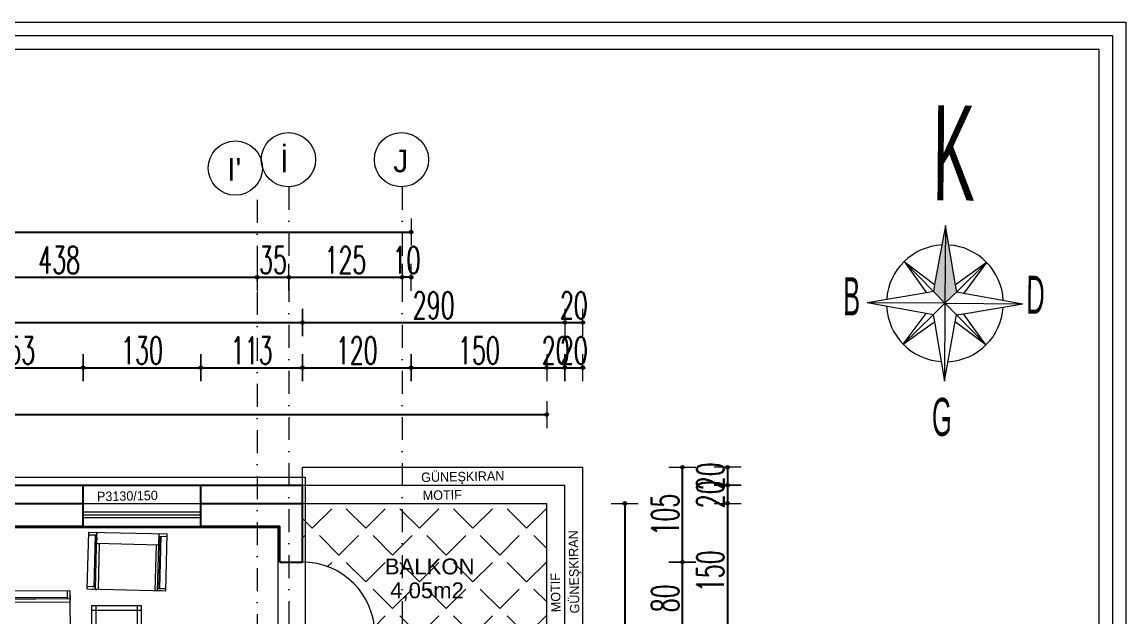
# Model space of a CAD drawing. Header units: millimetres. Extents: x -16104 to 67872, y -88009 to 12107.
# Drawn here: x 12612 to 13833, y 11449 to 12107 of the extents above; entities that cross this region are included whole.
import ezdxf

# ---------------------------------------------------------------- set-up
doc = ezdxf.new("R2010")
doc.units = ezdxf.units.MM
doc.linetypes.add('ACAD_ISO07W100', pattern=[3, 0, -3])
doc.linetypes.add('DASHDOTX2', pattern=[50.8, 25.4, -12.7, 0, -12.7])
doc.layers.get('0').update_dxf_attribs({"color": 241})
for name, color, linetype, lineweight in [('AKS', 1, 'ACAD_ISO07W100', 5), ('akslar', 144, 'Continuous', 20), ('bacas', 11, 'Continuous', 5), ('balkon', 6, 'Continuous', 5), ('c05', 32, 'Continuous', 13), ('duvar', 123, 'Continuous', 25), ('emsal&kolon', 1, 'Continuous', 5), ('kapı', 3, 'Continuous', 5), ('MEKAN ADI', 31, 'Continuous', 5), ('OLCU', 54, 'Continuous', 13), ('PAFTA ADI', 41, 'Continuous', 5), ('pencere', 5, 'Continuous', 5), ('POZ', 36, 'Continuous', 18), ('SıVA', 40, 'Continuous', 9), ('tefriş', 30, 'Continuous', 5), ('ÇİZGİ', 253, 'Continuous', 18), ('ÖLÇÜ', 252, 'Continuous', 20)]:
    doc.layers.add(name, color=color, linetype=linetype, lineweight=lineweight)
doc.styles.add('DIM', font='Txttw.shx', dxfattribs={"width": 0.6})
doc.styles.add('M2', font='stylu.ttf', dxfattribs={"height": 10})
doc.styles.add('MEKAN ADI', font='stylu.ttf', dxfattribs={"width": 0.5, "height": 25})
doc.dimstyles.new('50', dxfattribs={"dimscale": 0, "dimtxt": 30, "dimasz": 1, "dimexe": 0, "dimexo": 2, "dimgap": 4, "dimtad": 1, "dimdec": 0, "dimzin": 0, "dimdsep": 46, "dimtxsty": 'DIM', "dimblk1": 'DOT', "dimblk2": 'DOT', "dimsah": 1, "dimcen": 1.5, "dimdle": 3, "dimse1": 1, "dimse2": 1, "dimclrd": 256, "dimclre": 9, "dimclrt": 256, "dimadec": 0, "dimazin": 0, "dimtfac": 0.24, "dimtdec": 0, "dimtix": 1, "dimtmove": 2, "dimatfit": 3, "dimldrblk": 'DOT', "dimfxl": 0, "dimtolj": 1, "dimtzin": 15, "dimarcsym": 0})

# ---------------------------------------------------------------- blocks, each defined once
blk = doc.blocks.new('DOT')
for p, q in [((0, 15), (0, -15)), ((-2, 0), (0, 0)), ((2, 0), (0, 0))]:
    blk.add_line(p, q)
blk.add_circle((0, 0), 2)
blk = doc.blocks.new('*D668')
at = {"layer": 'Defpoints', "color": 0, "transparency": 16777216}
for p in [(12809.7, 11725), (12679.7, 11675), (12809.7, 11675)]:
    blk.add_point(p, dxfattribs=at)
at = {"layer": 'OLCU', "lineweight": -2, "transparency": 16777216}
blk.add_line((12680.7, 11725), (12808.7, 11725), dxfattribs=at)
at = {"layer": 'OLCU', "lineweight": -2, "transparency": 16777216, "rotation": 180}
blk.add_blockref('DOT', (12679.7, 11725), dxfattribs=at)
at = {"layer": 'OLCU', "lineweight": -2, "transparency": 16777216}
blk.add_blockref('DOT', (12809.7, 11725), dxfattribs=at)
at = {"layer": 'OLCU', "transparency": 16777216, "insert": (12744.7, 11744), "char_height": 30, "attachment_point": 5, "style": 'DIM'}
blk.add_mtext('\\A1;130', dxfattribs=at)
blk = doc.blocks.new('*D669')
at = {"layer": 'Defpoints', "color": 0, "transparency": 16777216}
for p in [(12922.2, 11725), (12809.7, 11675), (12922.2, 11675)]:
    blk.add_point(p, dxfattribs=at)
at = {"layer": 'OLCU', "lineweight": -2, "transparency": 16777216}
blk.add_line((12810.7, 11725), (12921.2, 11725), dxfattribs=at)
at = {"layer": 'OLCU', "lineweight": -2, "transparency": 16777216, "rotation": 180}
blk.add_blockref('DOT', (12809.7, 11725), dxfattribs=at)
at = {"layer": 'OLCU', "lineweight": -2, "transparency": 16777216}
blk.add_blockref('DOT', (12922.2, 11725), dxfattribs=at)
at = {"layer": 'OLCU', "transparency": 16777216, "insert": (12865.9, 11744), "char_height": 30, "attachment_point": 5, "style": 'DIM'}
blk.add_mtext('\\A1;113', dxfattribs=at)
blk = doc.blocks.new('*D670')
at = {"layer": 'Defpoints', "color": 0, "transparency": 16777216}
for p in [(11112.2, 11775), (12922.2, 11775), (12922.2, 11740)]:
    blk.add_point(p, dxfattribs=at)
at = {"layer": 'OLCU', "lineweight": -2, "transparency": 16777216}
blk.add_line((11113.2, 11775), (12921.2, 11775), dxfattribs=at)
at = {"layer": 'OLCU', "lineweight": -2, "transparency": 16777216, "rotation": 180}
blk.add_blockref('DOT', (11112.2, 11775), dxfattribs=at)
at = {"layer": 'OLCU', "lineweight": -2, "transparency": 16777216}
blk.add_blockref('DOT', (12922.2, 11775), dxfattribs=at)
at = {"layer": 'OLCU', "transparency": 16777216, "insert": (12017.2, 11794), "char_height": 30, "attachment_point": 5, "style": 'DIM'}
blk.add_mtext('\\A1;1810', dxfattribs=at)
blk = doc.blocks.new('*D677')
at = {"layer": 'Defpoints', "color": 0, "transparency": 16777216}
for p in [(12434.2, 11825), (12872, 11825), (12872, 11825)]:
    blk.add_point(p, dxfattribs=at)
at = {"layer": 'OLCU', "lineweight": -2, "transparency": 16777216}
blk.add_line((12435.2, 11825), (12871, 11825), dxfattribs=at)
at = {"layer": 'OLCU', "lineweight": -2, "transparency": 16777216, "rotation": 180}
blk.add_blockref('DOT', (12434.2, 11825), dxfattribs=at)
at = {"layer": 'OLCU', "lineweight": -2, "transparency": 16777216}
blk.add_blockref('DOT', (12872, 11825), dxfattribs=at)
at = {"layer": 'OLCU', "transparency": 16777216, "insert": (12653.1, 11844), "char_height": 30, "attachment_point": 5, "style": 'DIM'}
blk.add_mtext('\\A1;438', dxfattribs=at)
blk = doc.blocks.new('*D678')
at = {"layer": 'Defpoints', "color": 0, "transparency": 16777216}
for p in [(12907.2, 11825), (13032.2, 11825), (13032.2, 11825)]:
    blk.add_point(p, dxfattribs=at)
at = {"layer": 'OLCU', "lineweight": -2, "transparency": 16777216}
blk.add_line((12908.2, 11825), (13031.2, 11825), dxfattribs=at)
at = {"layer": 'OLCU', "lineweight": -2, "transparency": 16777216, "rotation": 180}
blk.add_blockref('DOT', (12907.2, 11825), dxfattribs=at)
at = {"layer": 'OLCU', "lineweight": -2, "transparency": 16777216}
blk.add_blockref('DOT', (13032.2, 11825), dxfattribs=at)
at = {"layer": 'OLCU', "transparency": 16777216, "insert": (12969.7, 11844), "char_height": 30, "attachment_point": 5, "style": 'DIM'}
blk.add_mtext('\\A1;125', dxfattribs=at)
blk = doc.blocks.new('*D679')
at = {"layer": 'Defpoints', "color": 0, "transparency": 16777216}
for p in [(13032.2, 11825), (13042.2, 11790), (13032.2, 10742.8)]:
    blk.add_point(p, dxfattribs=at)
at = {"layer": 'OLCU', "lineweight": -2, "transparency": 16777216}
for p, q in [((13031.2, 11825), (13030.2, 11825)), ((13042.2, 11825), (13032.2, 11825)), ((13043.2, 11825), (13044.2, 11825))]:
    blk.add_line(p, q, dxfattribs=at)
blk.add_blockref('DOT', (13032.2, 11825), dxfattribs=at)
at = {"layer": 'OLCU', "lineweight": -2, "transparency": 16777216, "rotation": 180}
blk.add_blockref('DOT', (13042.2, 11825), dxfattribs=at)
at = {"layer": 'OLCU', "transparency": 16777216, "insert": (13037.2, 11844), "char_height": 30, "attachment_point": 5, "style": 'DIM'}
blk.add_mtext('\\A1;10', dxfattribs=at)
blk = doc.blocks.new('*D680')
at = {"layer": 'Defpoints', "color": 0, "transparency": 16777216}
for p in [(13042.2, 11875), (10992.2, 11840), (13042.2, 11840)]:
    blk.add_point(p, dxfattribs=at)
at = {"layer": 'OLCU', "lineweight": -2, "transparency": 16777216}
blk.add_line((10993.2, 11875), (13041.2, 11875), dxfattribs=at)
at = {"layer": 'OLCU', "lineweight": -2, "transparency": 16777216, "rotation": 180}
blk.add_blockref('DOT', (10992.2, 11875), dxfattribs=at)
at = {"layer": 'OLCU', "lineweight": -2, "transparency": 16777216}
blk.add_blockref('DOT', (13042.2, 11875), dxfattribs=at)
at = {"layer": 'OLCU', "transparency": 16777216, "insert": (12017.2, 11894), "char_height": 30, "attachment_point": 5, "style": 'DIM'}
blk.add_mtext('\\A1;2050', dxfattribs=at)
blk = doc.blocks.new('*D706')
at = {"layer": 'Defpoints', "color": 0, "transparency": 16777216}
for p in [(13292.2, 11510), (13342.2, 11510), (13292.2, 11430)]:
    blk.add_point(p, dxfattribs=at)
at = {"layer": 'OLCU', "lineweight": -2, "transparency": 16777216}
blk.add_line((13342.2, 11431), (13342.2, 11509), dxfattribs=at)
for p, rotation in [((13342.2, 11510), 90), ((13342.2, 11430), 270)]:
    blk.add_blockref('DOT', p, dxfattribs=dict(at, rotation=rotation))
at = {"layer": 'OLCU', "transparency": 16777216, "insert": (13323.2, 11470), "char_height": 30, "attachment_point": 5, "rotation": 90, "style": 'DIM'}
blk.add_mtext('\\A1;80', dxfattribs=at)
blk = doc.blocks.new('*D707')
at = {"layer": 'Defpoints', "color": 0, "transparency": 16777216}
for p in [(13292.2, 11615), (13342.2, 11615), (13292.2, 11510)]:
    blk.add_point(p, dxfattribs=at)
at = {"layer": 'OLCU', "lineweight": -2, "transparency": 16777216}
blk.add_line((13342.2, 11511), (13342.2, 11614), dxfattribs=at)
for p, rotation in [((13342.2, 11615), 90), ((13342.2, 11510), 270)]:
    blk.add_blockref('DOT', p, dxfattribs=dict(at, rotation=rotation))
at = {"layer": 'OLCU', "transparency": 16777216, "insert": (13323.2, 11562.5), "char_height": 30, "attachment_point": 5, "rotation": 90, "style": 'DIM'}
blk.add_mtext('\\A1;105', dxfattribs=at)
blk = doc.blocks.new('*D708')
at = {"layer": 'Defpoints', "color": 0, "transparency": 16777216}
for p in [(13292.2, 11615), (13292.2, 11595), (13392.2, 11595)]:
    blk.add_point(p, dxfattribs=at)
at = {"layer": 'OLCU', "lineweight": -2, "transparency": 16777216}
for p, q in [((13392.2, 11616), (13392.2, 11617)), ((13392.2, 11615), (13392.2, 11595)), ((13392.2, 11594), (13392.2, 11593))]:
    blk.add_line(p, q, dxfattribs=at)
for p, rotation in [((13392.2, 11615), 270), ((13392.2, 11595), 90)]:
    blk.add_blockref('DOT', p, dxfattribs=dict(at, rotation=rotation))
at = {"layer": 'OLCU', "transparency": 16777216, "insert": (13373.2, 11605), "char_height": 30, "attachment_point": 5, "rotation": 90, "style": 'DIM'}
blk.add_mtext('\\A1;20', dxfattribs=at)
blk = doc.blocks.new('*D709')
at = {"layer": 'Defpoints', "color": 0, "transparency": 16777216}
for p in [(13293.5, 11575), (13292.2, 11425), (13392.2, 11425)]:
    blk.add_point(p, dxfattribs=at)
at = {"layer": 'OLCU', "lineweight": -2, "transparency": 16777216}
blk.add_line((13392.2, 11574), (13392.2, 11426), dxfattribs=at)
for p, rotation in [((13392.2, 11575), 90), ((13392.2, 11425), 270)]:
    blk.add_blockref('DOT', p, dxfattribs=dict(at, rotation=rotation))
at = {"layer": 'OLCU', "transparency": 16777216, "insert": (13373.2, 11500), "char_height": 30, "attachment_point": 5, "rotation": 90, "style": 'DIM'}
blk.add_mtext('\\A1;150', dxfattribs=at)
blk = doc.blocks.new('*D732')
at = {"layer": 'Defpoints', "color": 0, "transparency": 16777216}
for p in [(12922.2, 11775), (13212.2, 11775), (13212.2, 11775)]:
    blk.add_point(p, dxfattribs=at)
at = {"layer": 'OLCU', "lineweight": -2, "transparency": 16777216}
blk.add_line((12923.2, 11775), (13211.2, 11775), dxfattribs=at)
at = {"layer": 'OLCU', "lineweight": -2, "transparency": 16777216, "rotation": 180}
blk.add_blockref('DOT', (12922.2, 11775), dxfattribs=at)
at = {"layer": 'OLCU', "lineweight": -2, "transparency": 16777216}
blk.add_blockref('DOT', (13212.2, 11775), dxfattribs=at)
at = {"layer": 'OLCU', "transparency": 16777216, "insert": (13067.2, 11794), "char_height": 30, "attachment_point": 5, "style": 'DIM'}
blk.add_mtext('\\A1;290', dxfattribs=at)
blk = doc.blocks.new('*D733')
at = {"layer": 'Defpoints', "color": 0, "transparency": 16777216}
for p in [(13212.2, 11775), (13232.2, 11775), (13232.2, 11775)]:
    blk.add_point(p, dxfattribs=at)
at = {"layer": 'OLCU', "lineweight": -2, "transparency": 16777216}
for p, q in [((13211.2, 11775), (13210.2, 11775)), ((13212.2, 11775), (13232.2, 11775)), ((13233.2, 11775), (13234.2, 11775))]:
    blk.add_line(p, q, dxfattribs=at)
blk.add_blockref('DOT', (13212.2, 11775), dxfattribs=at)
at = {"layer": 'OLCU', "lineweight": -2, "transparency": 16777216, "rotation": 180}
blk.add_blockref('DOT', (13232.2, 11775), dxfattribs=at)
at = {"layer": 'OLCU', "transparency": 16777216, "insert": (13222.2, 11794), "char_height": 30, "attachment_point": 5, "style": 'DIM'}
blk.add_mtext('\\A1;20', dxfattribs=at)
blk = doc.blocks.new('*D734')
at = {"layer": 'Defpoints', "color": 0, "transparency": 16777216}
for p in [(12922.2, 11725), (13042.2, 11725), (13042.2, 11725)]:
    blk.add_point(p, dxfattribs=at)
at = {"layer": 'OLCU', "lineweight": -2, "transparency": 16777216}
blk.add_line((12923.2, 11725), (13041.2, 11725), dxfattribs=at)
at = {"layer": 'OLCU', "lineweight": -2, "transparency": 16777216, "rotation": 180}
blk.add_blockref('DOT', (12922.2, 11725), dxfattribs=at)
at = {"layer": 'OLCU', "lineweight": -2, "transparency": 16777216}
blk.add_blockref('DOT', (13042.2, 11725), dxfattribs=at)
at = {"layer": 'OLCU', "transparency": 16777216, "insert": (12982.2, 11744), "char_height": 30, "attachment_point": 5, "style": 'DIM'}
blk.add_mtext('\\A1;120', dxfattribs=at)
blk = doc.blocks.new('*D736')
at = {"layer": 'Defpoints', "color": 0, "transparency": 16777216}
for p in [(12527.2, 11725), (12679.7, 11725), (12679.7, 11725)]:
    blk.add_point(p, dxfattribs=at)
at = {"layer": 'OLCU', "lineweight": -2, "transparency": 16777216}
blk.add_line((12528.2, 11725), (12678.7, 11725), dxfattribs=at)
at = {"layer": 'OLCU', "lineweight": -2, "transparency": 16777216, "rotation": 180}
blk.add_blockref('DOT', (12527.2, 11725), dxfattribs=at)
at = {"layer": 'OLCU', "lineweight": -2, "transparency": 16777216}
blk.add_blockref('DOT', (12679.7, 11725), dxfattribs=at)
at = {"layer": 'OLCU', "transparency": 16777216, "insert": (12603.4, 11744), "char_height": 30, "attachment_point": 5, "style": 'DIM'}
blk.add_mtext('\\A1;153', dxfattribs=at)
blk = doc.blocks.new('NEWBLOCK4')
at = {"layer": 'bacas'}
for p, q in [((-0.851, 0.589), (-0.851, 2.087)), ((-0.093, 2.087), (-0.851, 2.087)), ((-0.821, 2.087), (-0.821, 1.997)), ((-0.121, 1.997), (-0.121, 2.087)), ((-0.093, 2.087), (-0.093, 0.589)), ((-0.093, 1.997), (-0.851, 1.997)), ((-0.841, 1.997), (-0.838, 1.997)), ((-0.833, 1.997), (-0.831, 1.997)), ((-0.821, 2.017), (-0.121, 2.017)), ((-0.121, 2.012), (-0.821, 2.012)), ((-0.796, 1.997), (-0.793, 1.997)), ((-0.788, 1.997), (-0.786, 1.997)), ((-0.781, 1.997), (-0.778, 1.997)), ((-0.773, 1.997), (-0.771, 1.997)), ((-0.768, 1.997), (-0.763, 1.997)), ((-0.761, 1.997), (-0.758, 1.997)), ((-0.756, 1.997), (-0.753, 1.997)), ((-0.751, 1.997), (-0.748, 1.997)), ((-0.746, 1.997), (-0.743, 1.997)), ((-0.741, 1.997), (-0.738, 1.997)), ((-0.736, 1.997), (-0.733, 1.997)), ((-0.731, 1.997), (-0.728, 1.997)), ((-0.726, 1.997), (-0.726, 0.679)), ((-0.726, 1.997), (-0.726, 1.994)), ((-0.726, 1.982), (-0.726, 1.967)), ((-0.726, 1.967), (-0.093, 1.967)), ((-0.121, 2.027), (-0.121, 2.034)), ((-0.121, 2.017), (-0.121, 2.002)), ((-0.121, 2.014), (-0.121, 2.012)), ((-0.093, 2.034), (-0.093, 2.014)), ((-0.093, 2.002), (-0.093, 1.982)), ((-0.093, 1.994), (-0.093, 1.997)), ((-0.851, 1.337), (-0.093, 1.337)), ((-0.093, 1.343), (-0.726, 1.343)), ((-0.093, 1.332), (-0.726, 1.332)), ((-0.093, 0.679), (-0.851, 0.679)), ((-0.841, 0.679), (-0.838, 0.679)), ((-0.833, 0.679), (-0.831, 0.679)), ((-0.821, 0.589), (-0.821, 0.679)), ((-0.121, 0.664), (-0.821, 0.664)), ((-0.821, 0.659), (-0.121, 0.659)), ((-0.796, 0.679), (-0.793, 0.679)), ((-0.788, 0.679), (-0.786, 0.679)), ((-0.781, 0.679), (-0.778, 0.679)), ((-0.773, 0.679), (-0.771, 0.679)), ((-0.768, 0.679), (-0.763, 0.679)), ((-0.761, 0.679), (-0.758, 0.679)), ((-0.756, 0.679), (-0.753, 0.679)), ((-0.751, 0.679), (-0.748, 0.679)), ((-0.746, 0.679), (-0.743, 0.679)), ((-0.741, 0.679), (-0.738, 0.679)), ((-0.736, 0.679), (-0.733, 0.679)), ((-0.731, 0.679), (-0.728, 0.679)), ((-0.726, 0.694), (-0.726, 0.709)), ((-0.726, 0.709), (-0.093, 0.709)), ((-0.726, 0.679), (-0.726, 0.682)), ((-0.121, 0.679), (-0.121, 0.589)), ((-0.121, 0.659), (-0.121, 0.674)), ((-0.121, 0.662), (-0.121, 0.664)), ((-0.121, 0.649), (-0.121, 0.642)), ((-0.093, 0.674), (-0.093, 0.694)), ((-0.093, 0.682), (-0.093, 0.679)), ((-0.093, 0.642), (-0.093, 0.662)), ((-0.093, 0.589), (-0.851, 0.589))]:
    blk.add_line(p, q, dxfattribs=at)
blk = doc.blocks.new('NEWBLOCK5')
at = {"layer": 'bacas'}
for p, q in [((1.47, -0.196), (0.373, -0.196)), ((0.373, -0.196), (0.373, -0.749)), ((0.423, -0.196), (0.423, -0.749)), ((1.42, -0.196), (1.42, -0.749)), ((1.47, -0.749), (1.47, -0.196)), ((0.373, -0.246), (1.47, -0.246)), ((1.47, -0.701), (0.373, -0.701)), ((0.373, -0.749), (1.47, -0.749))]:
    blk.add_line(p, q, dxfattribs=at)
blk = doc.blocks.new('tekli.')
at = {"layer": 'bacas'}
for p, q in [((43.4, 0), (-43.4, 0)), ((-43.4, 0), (-43.4, -63.2)), ((-38.2, 0), (-36.2, 0)), ((-34.9, 0), (-32.9, 0)), ((-34.2, 0), (-34.4, 0)), ((-34.4, 0), (-34.4, -63.2)), ((-31.4, -50.7), (-31.4, 0)), ((31.4, -50.7), (31.4, 0)), ((34.9, 0), (32.9, 0)), ((34.2, 0), (34.4, 0)), ((34.4, 0), (34.4, -63.2)), ((38.2, 0), (36.2, 0)), ((43.4, 0), (43.4, -63.2)), ((-34.4, -2.8), (-43.4, -2.8)), ((-37.4, -2.8), (-38.2, -2.8)), ((-36.4, -60.2), (-36.4, -2.8)), ((-36.4, -2.8), (-34.9, -2.8)), ((-36.2, -2.8), (-35.9, -2.8)), ((-35.9, -2.8), (-35.9, -60.2)), ((34.4, -2.8), (43.4, -2.8)), ((36.4, -2.8), (34.9, -2.8)), ((35.9, -2.8), (35.9, -60.2)), ((36.2, -2.8), (35.9, -2.8)), ((36.4, -60.2), (36.4, -2.8)), ((37.4, -2.8), (38.2, -2.8)), ((-43.4, -60.2), (-34.4, -60.2)), ((34.4, -50.7), (-34.4, -50.7)), ((-34.4, -50.7), (-34.2, -50.7)), ((-34.4, -51.2), (-34.4, -50.9)), ((-34.4, -51.7), (-34.4, -51.4)), ((-34.4, -52.2), (-34.4, -51.9)), ((-34.4, -52.7), (-34.4, -52.4)), ((-34.4, -53.2), (-34.4, -52.9)), ((-34.4, -53.7), (-34.4, -53.4)), ((-34.4, -54.2), (-34.4, -53.9)), ((-34.4, -54.9), (-34.4, -54.4)), ((-34.4, -55.4), (-34.4, -55.2)), ((-34.4, -56.2), (-34.4, -55.9)), ((-34.4, -56.9), (-34.4, -56.7)), ((-34.4, -57.7), (-34.4, -57.4)), ((-32.9, -50.7), (-31.4, -50.7)), ((32.9, -50.7), (31.4, -50.7)), ((34.4, -50.7), (34.2, -50.7)), ((34.4, -51.2), (34.4, -50.9)), ((34.4, -51.7), (34.4, -51.4)), ((34.4, -52.2), (34.4, -51.9)), ((34.4, -52.7), (34.4, -52.4)), ((34.4, -53.2), (34.4, -52.9)), ((34.4, -53.7), (34.4, -53.4)), ((34.4, -54.2), (34.4, -53.9)), ((34.4, -54.9), (34.4, -54.4)), ((34.4, -55.4), (34.4, -55.2)), ((34.4, -56.2), (34.4, -55.9)), ((34.4, -56.9), (34.4, -56.7)), ((34.4, -57.7), (34.4, -57.4)), ((43.4, -60.2), (34.4, -60.2)), ((-43.4, -63.2), (43.4, -63.2)), ((-34.4, -61.4), (-34.4, -61.2)), ((-34.4, -62.2), (-34.4, -61.9)), ((34.4, -61.4), (34.4, -61.2)), ((34.4, -62.2), (34.4, -61.9))]:
    blk.add_line(p, q, dxfattribs=at)
blk = doc.blocks.new('*D422')
at = {"layer": 'Defpoints', "color": 0, "transparency": 16777216}
for p in [(10842.2, 11673.2), (13192.2, 11673.2), (13192.2, 11673.2)]:
    blk.add_point(p, dxfattribs=at)
at = {"layer": 'OLCU', "lineweight": -2, "transparency": 16777216}
blk.add_line((10843.2, 11673.2), (13191.2, 11673.2), dxfattribs=at)
at = {"layer": 'OLCU', "lineweight": -2, "transparency": 16777216, "rotation": 180}
blk.add_blockref('DOT', (10842.2, 11673.2), dxfattribs=at)
at = {"layer": 'OLCU', "lineweight": -2, "transparency": 16777216}
blk.add_blockref('DOT', (13192.2, 11673.2), dxfattribs=at)
at = {"layer": 'OLCU', "transparency": 16777216, "insert": (12017.2, 11692.2), "char_height": 30, "attachment_point": 5, "style": 'DIM'}
blk.add_mtext('\\A1;2350', dxfattribs=at)
blk = doc.blocks.new('*D425')
at = {"layer": 'Defpoints', "color": 0, "transparency": 16777216}
for p in [(13278.5, 11575), (13278.5, 9465.5), (13278.5, 9465.5)]:
    blk.add_point(p, dxfattribs=at)
at = {"layer": 'OLCU', "lineweight": -2, "transparency": 16777216}
blk.add_line((13278.5, 11574), (13278.5, 9466.5), dxfattribs=at)
for p, rotation in [((13278.5, 11575), 90), ((13278.5, 9465.5), 270)]:
    blk.add_blockref('DOT', p, dxfattribs=dict(at, rotation=rotation))
at = {"layer": 'OLCU', "transparency": 16777216, "insert": (13259.5, 10520.3), "char_height": 30, "attachment_point": 5, "rotation": 90, "style": 'DIM'}
blk.add_mtext('\\A1;2110', dxfattribs=at)
blk = doc.blocks.new('*D429')
at = {"layer": 'Defpoints', "color": 0, "transparency": 16777216}
for p in [(13042.2, 11725), (13192.2, 11725), (13192.2, 11725)]:
    blk.add_point(p, dxfattribs=at)
at = {"layer": 'OLCU', "lineweight": -2, "transparency": 16777216}
blk.add_line((13043.2, 11725), (13191.2, 11725), dxfattribs=at)
at = {"layer": 'OLCU', "lineweight": -2, "transparency": 16777216, "rotation": 180}
blk.add_blockref('DOT', (13042.2, 11725), dxfattribs=at)
at = {"layer": 'OLCU', "lineweight": -2, "transparency": 16777216}
blk.add_blockref('DOT', (13192.2, 11725), dxfattribs=at)
at = {"layer": 'OLCU', "transparency": 16777216, "insert": (13117.2, 11744), "char_height": 30, "attachment_point": 5, "style": 'DIM'}
blk.add_mtext('\\A1;150', dxfattribs=at)
blk = doc.blocks.new('*D430')
at = {"layer": 'Defpoints', "color": 0, "transparency": 16777216}
for p in [(13192.2, 11725), (13212.2, 11725), (13212.2, 11725)]:
    blk.add_point(p, dxfattribs=at)
at = {"layer": 'OLCU', "lineweight": -2, "transparency": 16777216}
for p, q in [((13191.2, 11725), (13190.2, 11725)), ((13192.2, 11725), (13212.2, 11725)), ((13213.2, 11725), (13214.2, 11725))]:
    blk.add_line(p, q, dxfattribs=at)
blk.add_blockref('DOT', (13192.2, 11725), dxfattribs=at)
at = {"layer": 'OLCU', "lineweight": -2, "transparency": 16777216, "rotation": 180}
blk.add_blockref('DOT', (13212.2, 11725), dxfattribs=at)
at = {"layer": 'OLCU', "transparency": 16777216, "insert": (13202.2, 11744), "char_height": 30, "attachment_point": 5, "style": 'DIM'}
blk.add_mtext('\\A1;20', dxfattribs=at)
blk = doc.blocks.new('*D431')
at = {"layer": 'Defpoints', "color": 0, "transparency": 16777216}
for p in [(13212.2, 11725), (13232.2, 11725), (13232.2, 11725)]:
    blk.add_point(p, dxfattribs=at)
at = {"layer": 'OLCU', "lineweight": -2, "transparency": 16777216}
for p, q in [((13211.2, 11725), (13210.2, 11725)), ((13212.2, 11725), (13232.2, 11725)), ((13233.2, 11725), (13234.2, 11725))]:
    blk.add_line(p, q, dxfattribs=at)
blk.add_blockref('DOT', (13212.2, 11725), dxfattribs=at)
at = {"layer": 'OLCU', "lineweight": -2, "transparency": 16777216, "rotation": 180}
blk.add_blockref('DOT', (13232.2, 11725), dxfattribs=at)
at = {"layer": 'OLCU', "transparency": 16777216, "insert": (13222.2, 11744), "char_height": 30, "attachment_point": 5, "style": 'DIM'}
blk.add_mtext('\\A1;20', dxfattribs=at)
blk = doc.blocks.new('*D436')
at = {"layer": 'Defpoints', "color": 0, "transparency": 16777216}
for p in [(13292.2, 11595), (13292.2, 11575), (13392.2, 11575)]:
    blk.add_point(p, dxfattribs=at)
at = {"layer": 'OLCU', "lineweight": -2, "transparency": 16777216}
for p, q in [((13392.2, 11596), (13392.2, 11597)), ((13392.2, 11595), (13392.2, 11575)), ((13392.2, 11574), (13392.2, 11573))]:
    blk.add_line(p, q, dxfattribs=at)
for p, rotation in [((13392.2, 11595), 270), ((13392.2, 11575), 90)]:
    blk.add_blockref('DOT', p, dxfattribs=dict(at, rotation=rotation))
at = {"layer": 'OLCU', "transparency": 16777216, "insert": (13373.2, 11585), "char_height": 30, "attachment_point": 5, "rotation": 90, "style": 'DIM'}
blk.add_mtext('\\A1;20', dxfattribs=at)
blk = doc.blocks.new('*D3975')
at = {"layer": 'Defpoints', "color": 0, "transparency": 16777216}
for p in [(12872, 11825), (12907.2, 11825), (12907.2, 11825)]:
    blk.add_point(p, dxfattribs=at)
at = {"layer": 'OLCU', "lineweight": -2, "transparency": 16777216}
for p, q in [((12871, 11825), (12870, 11825)), ((12872, 11825), (12907.2, 11825)), ((12908.2, 11825), (12909.2, 11825))]:
    blk.add_line(p, q, dxfattribs=at)
blk.add_blockref('DOT', (12872, 11825), dxfattribs=at)
at = {"layer": 'OLCU', "lineweight": -2, "transparency": 16777216, "rotation": 180}
blk.add_blockref('DOT', (12907.2, 11825), dxfattribs=at)
at = {"layer": 'OLCU', "transparency": 16777216, "insert": (12889.6, 11844), "char_height": 30, "attachment_point": 5, "style": 'DIM'}
blk.add_mtext('\\A1;35', dxfattribs=at)

msp = doc.modelspace()

# ---------------------------------------------------------------- hatches: boundary and pattern name
at = {"layer": 'ÇİZGİ'}
h = msp.add_hatch(color=256, dxfattribs=at)
h.paths.add_polyline_path([(13632.6, 11796.2), (13645.6, 11809), (13644.3, 11816.8), (13633.3, 11882.3)])
h.paths.add_polyline_path([(13633.3, 11882.3), (13621.2, 11816.9), (13619.8, 11809.2), (13632.6, 11796.2)])
at = {"layer": 'ÖLÇÜ'}
h = msp.add_hatch(dxfattribs=at)
h.set_pattern_fill('ANGLE,_O', color=256, scale=6, angle=45)
h.set_pattern_definition([(45, (-3603.393, 17059.605), (-29.63485, 29.63485), [30.48, -11.43]), (135, (-3603.393, 17059.605), (-29.63485, -29.63485), [30.48, -11.43])])
h.paths.add_polyline_path([(13192.2, 11575), (13032.2, 11575), (13032.2, 11425), (13042.2, 11425), (13192.2, 11425)])
h.paths.add_polyline_path([(13032.2, 11575), (12922.2, 11575), (12922.2, 11510, -0.414214), (13002.2, 11430), (12922.2, 11430), (12922.2, 11425), (13032.2, 11425)])
h.paths.add_polyline_path([(13014.7, 11492.3), (13103.4, 11492.3), (13103.4, 11462.5), (13014.7, 11462.5)], flags=9)
h.paths.add_polyline_path([(13012.6, 11518.7), (13116.7, 11518.7), (13116.7, 11491.9), (13012.6, 11491.9)], flags=9)

# ---------------------------------------------------------------- linework, layer by layer
at = {"layer": 'AKS', "linetype": 'ByBlock'}
for centre in [(12847.9, 11945.7), (12906.6, 11955), (13031.6, 11955)]:
    msp.add_circle(centre, 30, dxfattribs=at)
at = {"layer": 'akslar', "linetype": 'DASHDOTX2'}
for p, q in [((12907.2, 11925), (12907.2, 9115.5)), ((13032.2, 11925), (13032.2, 9115.5)), ((12872.2, 11910.6), (12872.2, 9101.1))]:
    msp.add_line(p, q, dxfattribs=at)
at = {"layer": 'balkon'}
for p, q in [((12922.2, 11615), (13232.2, 11615)), ((12922.2, 11595), (12922.2, 11615)), ((13232.2, 11425), (13232.2, 11615)), ((12922.2, 11595), (13212.2, 11595)), ((13212.2, 11425), (13212.2, 11595)), ((12922.2, 11575), (13192.2, 11575)), ((13192.2, 11425), (13192.2, 11575))]:
    msp.add_line(p, q, dxfattribs=at)
at = {"layer": 'c05'}
for points in [[(13832.7, 8939.6), (13832.7, 8729.3), (10302.4, 8729.3), (10302.4, 12107.1), (13832.7, 12107.1), (13832.7, 10251)], [(13817.7, 8939.6), (13817.7, 8744.3), (10317.4, 8744.3), (10317.4, 12092.1), (13817.7, 12092.1), (13817.7, 10251)], [(13802.7, 8939.6), (13802.7, 8759.3), (10332.4, 8759.3), (10332.4, 12077.1), (13802.7, 12077.1), (13802.7, 10251)]]:
    msp.add_lwpolyline(points, dxfattribs=at)
at = {"layer": 'duvar'}
for p, q in [((11224.7, 11595), (12809.7, 11595)), ((12527.2, 11595), (12679.7, 11595)), ((12679.7, 11550), (12679.7, 11595)), ((12809.7, 11595), (12922.2, 11595)), ((12809.7, 11550), (12809.7, 11595)), ((12922.2, 11575), (12922.2, 11595)), ((12527.2, 11575), (12679.7, 11575)), ((12809.7, 11575), (12922.2, 11575)), ((12922.2, 11510), (12922.2, 11575)), ((12592.2, 11550), (12679.7, 11550)), ((12809.7, 11550), (12897.2, 11550)), ((12897.2, 11510), (12897.2, 11550)), ((12897.2, 11510), (12897.2, 11549)), ((12897.2, 11510), (12922.2, 11510))]:
    msp.add_line(p, q, dxfattribs=at)
at = {"layer": 'kapı'}
msp.add_arc((12922.2, 11430), 80, 0, 90, dxfattribs=at)
at = {"layer": 'pencere'}
for p, q in [((12679.7, 11575), (12809.7, 11575)), ((12679.7, 11575), (12809.7, 11575)), ((12679.7, 11565.5), (12809.7, 11565.5)), ((12679.7, 11562.5), (12809.7, 11562.5)), ((12679.7, 11559.5), (12809.7, 11559.5)), ((12679.7, 11550), (12809.7, 11550))]:
    msp.add_line(p, q, dxfattribs=at)
at = {"layer": 'SıVA'}
for points in [[(12582.2, 10217), (12582.2, 9702.5), (12447.2, 9702.5), (12447.2, 9442.5), (11665.2, 9442.5), (11665.2, 9612.5), (11445.2, 9612.5), (11445.2, 10467), (10983.2, 10467), (10983.2, 10981.7), (10813.2, 10981.7), (10813.2, 11434), (11103.2, 11434), (11103.2, 11604), (12925.2, 11604), (12925.2, 11434), (13215.2, 11434), (13215.2, 10981.7), (13045.2, 10981.7), (13045.2, 10487), (12885.2, 10487), (12885.2, 10217)], [(12594.2, 11548), (12594.2, 11151.7), (12687.2, 11151.7), (12895.2, 11151.7), (12895.2, 11430), (12895.2, 11510), (12895.2, 11548)]]:
    msp.add_lwpolyline(points, close=True, dxfattribs=at)
at = {"layer": 'ÇİZGİ'}
for p, q in [((13633.3, 11882.3), (13621.2, 11816.9)), ((13633.3, 11882.3), (13632.6, 11796.2)), ((13644.3, 11816.8), (13633.3, 11882.3)), ((13587.3, 11842.3), (13619.8, 11809.3)), ((13587.3, 11842.3), (13621.2, 11816.9)), ((13587.3, 11842.3), (13612.1, 11807.9)), ((13678.6, 11841.5), (13644.3, 11816.8)), ((13678.6, 11841.5), (13645.6, 11809)), ((13678.6, 11841.5), (13653.3, 11807.6)), ((13621.2, 11816.9), (13619.8, 11809.2)), ((13645.6, 11809), (13644.3, 11816.8)), ((13612.1, 11807.9), (13546.5, 11796.9)), ((13619.8, 11809.2), (13612.1, 11807.9)), ((13632.6, 11796.2), (13619.8, 11809.2)), ((13645.6, 11809), (13632.6, 11796.2)), ((13645.6, 11809), (13653.3, 11807.6)), ((13653.3, 11807.6), (13718.7, 11795.5)), ((13632.6, 11796.2), (13546.5, 11796.9)), ((13611.9, 11784.9), (13546.5, 11796.9)), ((13632.6, 11796.2), (13619.6, 11783.4)), ((13632.6, 11796.2), (13631.9, 11710.1)), ((13632.6, 11796.2), (13718.7, 11795.5)), ((13645.2, 11783.4), (13632.6, 11796.2)), ((13653, 11784.7), (13718.7, 11795.5)), ((13586.5, 11751), (13611.9, 11784.9)), ((13586.5, 11751), (13619.6, 11783.4)), ((13619.6, 11783.4), (13611.9, 11784.9)), ((13619.6, 11783.4), (13620.9, 11775.7)), ((13643.7, 11775.7), (13645.2, 11783.4)), ((13645.2, 11783.4), (13653, 11784.7)), ((13677.9, 11750.2), (13645.2, 11783.4)), ((13677.9, 11750.2), (13653, 11784.7)), ((13586.5, 11751), (13620.9, 11775.7)), ((13620.9, 11775.7), (13631.9, 11710.1)), ((13631.9, 11710.1), (13643.7, 11775.7)), ((13677.9, 11750.2), (13643.7, 11775.7))]:
    msp.add_line(p, q, dxfattribs=at)
for start, end in [(92.9042, 176.1457), (2.915, 86.135), (182.915, 266.135), (272.842, 356.2079)]:
    msp.add_arc((13632.6, 11796.2), 64.6, start, end, dxfattribs=at)

# ---------------------------------------------------------------- block references
at = {"layer": 'tefriş', "xscale": -1, "rotation": 178.580369273285}
msp.add_blockref('tekli.', (12727.6, 11479.1), dxfattribs=at)
at = {"layer": 'tefriş', "yscale": 100, "zscale": 100}
for name, p, xscale, rotation in [('NEWBLOCK4', (12674, 11537.3), -99.99999999999491, 180.4047079229011), ('NEWBLOCK5', (12669.3, 11314.8), 100, 90)]:
    msp.add_blockref(name, p, dxfattribs=dict(at, xscale=xscale, rotation=rotation))

# ---------------------------------------------------------------- texts
at = {"layer": 'AKS', "char_height": 25, "width": 35.659, "attachment_point": 1}
for s, insert in [('{\\fComic Sans MS|b0|i0|c162|p66;İ}', (12897.5, 11966.1)), ('J', (13022.5, 11966.1)), ("\\pt0;I'", (12838.8, 11956.7))]:
    msp.add_mtext(s, dxfattribs=dict(at, insert=insert))
at = {"layer": 'emsal&kolon', "char_height": 17.5, "width": 1076.841}
for s, insert, attachment_point in [('{\\fArial|b0|i0|c162|p34;BALKON}', (13112.4, 11496.3), 9), ('{\\fArial|b0|i0|c162|p34;4,05m2}', (13019.1, 11466.9), 7)]:
    msp.add_mtext(s, dxfattribs=dict(at, insert=insert, attachment_point=attachment_point))
at = {"layer": 'MEKAN ADI', "style": 'MEKAN ADI', "width": 0.5}
for s, p in [('B', (13519.9, 11783)), ('D', (13722.4, 11784.7)), ('D', (13722.4, 11784.7)), ('G', (13618.1, 11649.7))]:
    msp.add_text(s, height=42, rotation=359.525, dxfattribs=at).set_placement(p)
at = {"layer": 'PAFTA ADI', "style": 'MEKAN ADI', "width": 0.5}
msp.add_text('K', height=105, rotation=359.525, dxfattribs=at).set_placement((13618.5, 11910.2))
at = {"layer": 'POZ', "style": 'M2', "flags": 4}
for tag, p, rotation in [('GÜNEŞKIRAN', (13053.5, 11598.6), 1.1392), ('P3130/150', (12695, 11577.4), 1.1392), ('MOTIF', (13055.2, 11578.6), 1.1392), ('GÜNEŞKIRAN', (13228.4, 11453.4), 91.1392), ('MOTIF', (13207.6, 11454.8), 91.1392)]:
    msp.add_attdef(tag, p, 'K1 80/210', height=10.4, rotation=rotation, dxfattribs=at)

# ---------------------------------------------------------------- dimensions: what is measured, and where the dimension line sits
at = {"layer": 'OLCU'}
for base, p1, p2, picture, middle in [((13042.2, 11875), (10992.2, 11840), (13042.2, 11840), '*D680', (12017.2, 11894)), ((12872, 11825), (12434.2, 11825), (12872, 11825), '*D677', (12653.1, 11844)), ((12907.2, 11825), (12872, 11825), (12907.2, 11825), '*D3975', (12889.6, 11844)), ((13032.2, 11825), (12907.2, 11825), (13032.2, 11825), '*D678', (12969.7, 11844)), ((13032.2, 11825), (13042.2, 11790), (13032.2, 10742.8), '*D679', (13037.2, 11844)), ((12922.2, 11775), (11112.2, 11775), (12922.2, 11740), '*D670', (12017.2, 11794)), ((13212.2, 11775), (12922.2, 11775), (13212.2, 11775), '*D732', (13067.2, 11794)), ((13232.2, 11775), (13212.2, 11775), (13232.2, 11775), '*D733', (13222.2, 11794)), ((12679.651171, 11725.0446397), (12527.151171, 11725.0446397), (12679.651171, 11725.0446397), '*D736', (12603.401171, 11744.0446397)), ((12809.7, 11725), (12679.7, 11675), (12809.7, 11675), '*D668', (12744.7, 11744)), ((12922.151171, 11725.0446397), (12809.651171, 11675.0446397), (12922.151171, 11675.0446397), '*D669', (12865.901171, 11744.0446397)), ((13042.2, 11725), (12922.2, 11725), (13042.2, 11725), '*D734', (12982.2, 11744)), ((13192.2, 11725), (13042.2, 11725), (13192.2, 11725), '*D429', (13117.2, 11744)), ((13212.2, 11725), (13192.2, 11725), (13212.2, 11725), '*D430', (13202.2, 11744)), ((13232.2, 11725), (13212.2, 11725), (13232.2, 11725), '*D431', (13222.2, 11744)), ((13192.2, 11673.2), (10842.2, 11673.2), (13192.2, 11673.2), '*D422', (12017.2, 11692.2))]:
    dim = msp.add_linear_dim(base=base, p1=p1, p2=p2, dimstyle='50', override={"dimscale": 1}, dxfattribs=at)
    dim.commit()
    dim.dimension.update_dxf_attribs({"geometry": picture, "text_midpoint": middle})
for base, p1, p2, picture, middle in [((13392.2, 11595), (13292.2, 11615), (13292.2, 11595), '*D708', (13373.2, 11605)), ((13342.2, 11615), (13292.2, 11510), (13292.2, 11615), '*D707', (13323.2, 11562.5)), ((13392.2, 11575), (13292.2, 11595), (13292.2, 11575), '*D436', (13373.2, 11585)), ((13392.2, 11425), (13293.5, 11575), (13292.2, 11425), '*D709', (13373.2, 11500)), ((13342.2, 11510), (13292.2, 11430), (13292.2, 11510), '*D706', (13323.2, 11470))]:
    dim = msp.add_linear_dim(base=base, p1=p1, p2=p2, angle=90, dimstyle='50', override={"dimscale": 1}, dxfattribs=at)
    dim.commit()
    dim.dimension.update_dxf_attribs({"geometry": picture, "text_midpoint": middle})
dim = msp.add_linear_dim(base=(13278.5, 9465.5), p1=(13278.5, 11575), p2=(13278.5, 9465.5), angle=90, text='2110', dimstyle='50', override={"dimscale": 1}, dxfattribs=at)
dim.commit()
dim.dimension.update_dxf_attribs({"geometry": '*D425', "text_midpoint": (13259.5, 10520.3)})

doc.saveas('drawing.dxf')
